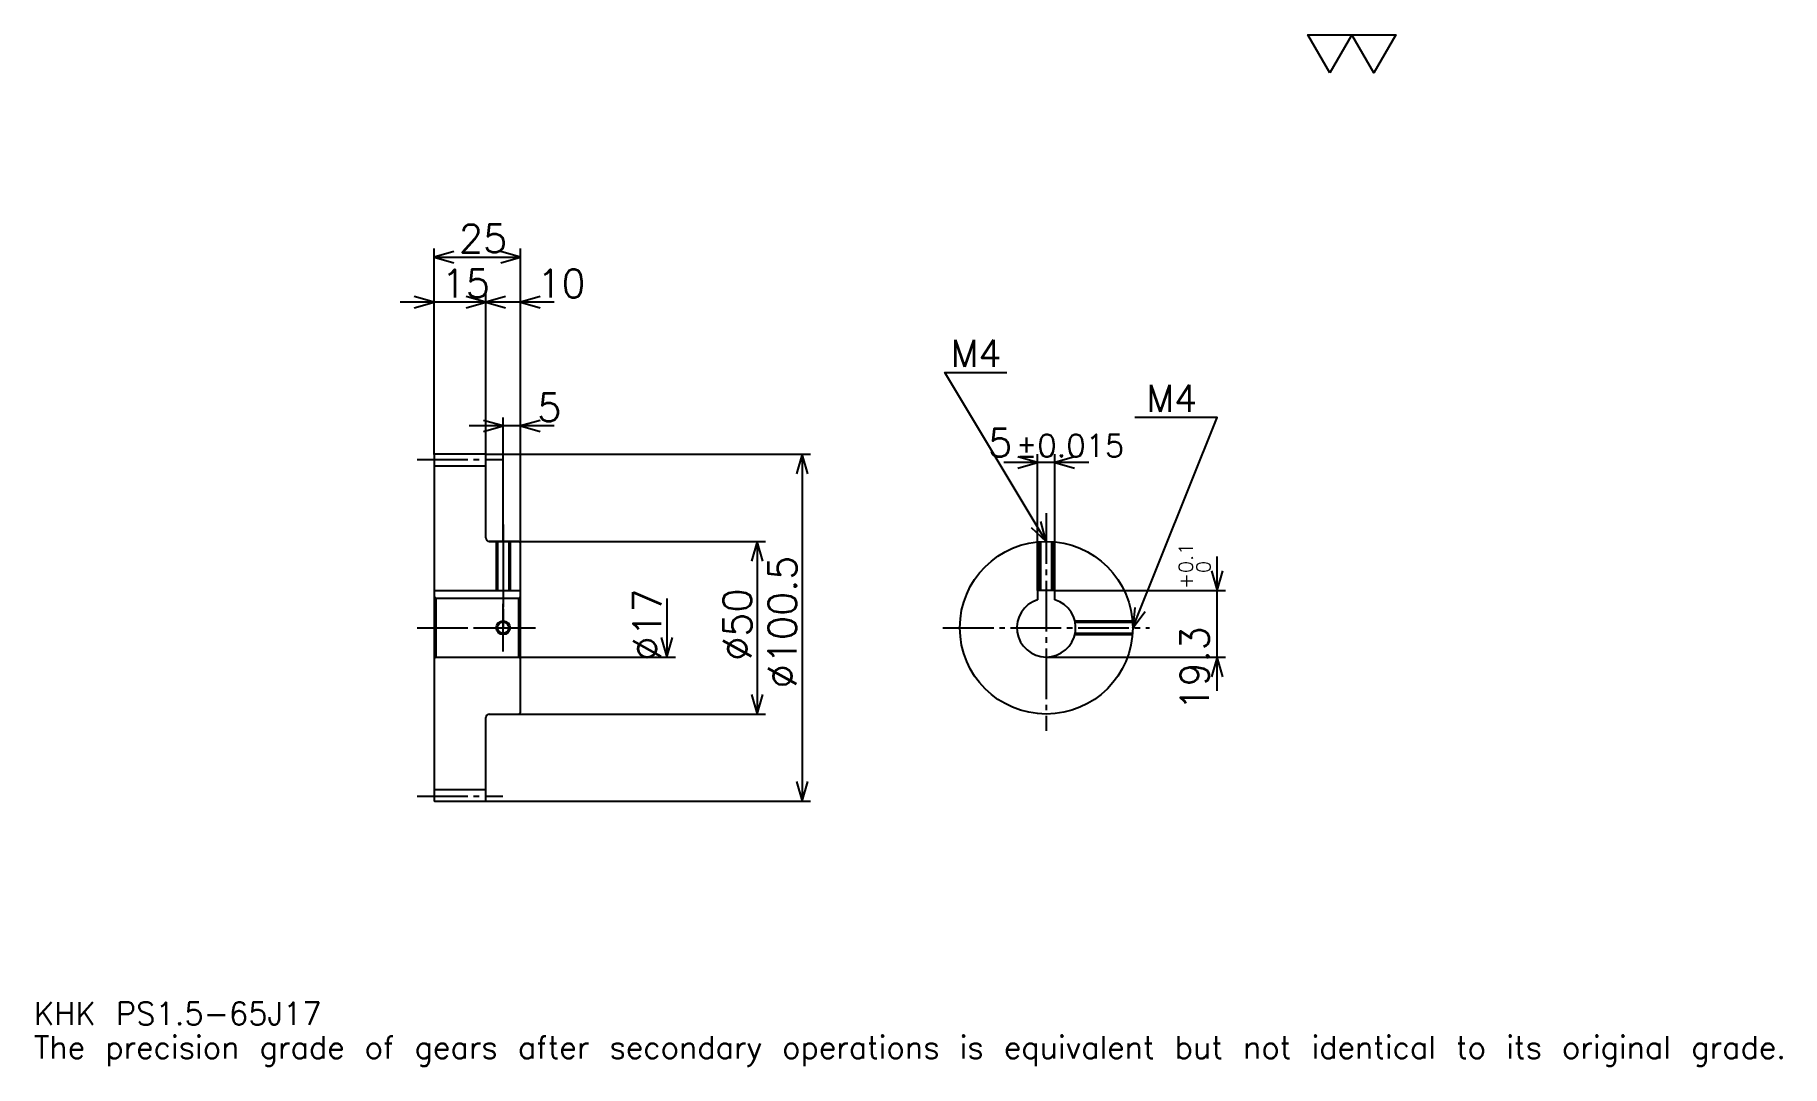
# Model space of a CAD drawing. Extents: x 17 to 522, y 6 to 304.
import ezdxf

# ---------------------------------------------------------------- set-up
doc = ezdxf.new("R2010")
doc.units = 0
doc.linetypes.add('DASHDOT', pattern=[19.565218, 14.673913, -1.630435, 1.630435, -1.630435])
doc.layers.get('0').update_dxf_attribs({"linetype": 'CONTINUOUS'})
doc.layers.add('DASHDOT', color=6, linetype='DASHDOT')
doc.styles.add('KANJI', font='TXT', dxfattribs={"bigfont": 'BIGFONT'})

msp = doc.modelspace()

# ---------------------------------------------------------------- linework, layer by layer
at = {"color": 5}
for p, q in [((132.065216, 183.130432), (132.065216, 242.641296)), ((132.065216, 240.195648), (157.065216, 240.195648)), ((157.065216, 183.130432), (157.065216, 242.641296)), ((147.065216, 183.130432), (147.065216, 229.597839)), ((156.847824, 227.152176), (122.282608, 227.152176)), ((166.847824, 227.152176), (137.282608, 227.152176)), ((152.065216, 183.130432), (152.065216, 193.728256)), ((166.847824, 191.282608), (142.282608, 191.282608)), ((132.065216, 183.030426), (132.065216, 183.130432)), ((146.96521, 183.130432), (157.065216, 183.130432)), ((147.065216, 183.030426), (147.065216, 183.130432)), ((152.065216, 157.880432), (152.065216, 183.130432)), ((152.065216, 157.880432), (152.065216, 183.130432)), ((157.065216, 183.130432), (241.032608, 183.130432)), ((157.065216, 157.380432), (157.065216, 183.130432)), ((238.586945, 183.130432), (238.586945, 82.630432)), ((306.739136, 143.680435), (306.739136, 183.152176)), ((311.739136, 143.680435), (311.739136, 183.152176)), ((321.521729, 180.706512), (296.956543, 180.706512)), ((148.065216, 157.880432), (157.065216, 157.880432)), ((157.065216, 157.880432), (227.989136, 157.880432)), ((225.543488, 157.880432), (225.543488, 107.880432)), ((358.695648, 114.597824), (358.695648, 153.463043)), ((311.739136, 143.680435), (361.141296, 143.680435)), ((199.456512, 141.380432), (199.456512, 124.380432)), ((157.065216, 124.380432), (201.902176, 124.380432)), ((309.239136, 124.380432), (361.141296, 124.380432)), ((148.065216, 107.880432), (157.065216, 107.880432)), ((157.065216, 107.880432), (227.989136, 107.880432)), ((146.96521, 82.630432), (157.065216, 82.630432)), ((157.065216, 82.630432), (241.032608, 82.630432))]:
    msp.add_line(p, q, dxfattribs=at)
at = {"color": 4}
for p, q in [((132.065216, 179.755432), (147.065216, 179.755432)), ((132.065216, 143.680435), (157.065216, 143.680435)), ((156.565216, 141.380432), (157.065216, 141.880432)), ((132.565216, 141.380432), (132.565216, 124.380432)), ((156.565216, 124.380432), (157.065216, 123.880432)), ((132.065216, 86.005432), (147.065216, 86.005432))]:
    msp.add_line(p, q, dxfattribs=at)
at = {"color": 7}
msp.add_lwpolyline([(391.304352, 293.478271), (384.945648, 304.5), (410.380432, 304.5), (404.021729, 293.478271), (397.663055, 304.5), (391.304352, 293.478271)], dxfattribs=at)
at = {"color": 5}
for points in [[(137.771744, 241.82608), (132.065216, 240.195648), (137.771744, 238.565216)], [(151.358688, 238.565216), (157.065216, 240.195648), (151.358688, 241.82608)], [(126.358696, 225.521744), (132.065216, 227.152176), (126.358696, 228.782608)], [(141.358688, 225.521744), (147.065216, 227.152176), (141.358688, 228.782608)], [(152.771744, 228.782608), (147.065216, 227.152176), (152.771744, 225.521744)], [(162.771744, 228.782608), (157.065216, 227.152176), (162.771744, 225.521744)], [(309.239136, 157.880432), (279.891296, 206.793472), (297.82608, 206.793472)], [(146.358688, 189.652176), (152.065216, 191.282608), (146.358688, 192.91304)], [(162.771744, 192.91304), (157.065216, 191.282608), (162.771744, 189.652176)], [(334.239136, 132.880432), (358.695648, 193.75), (334.891296, 193.75)], [(240.217377, 177.42392), (238.586945, 183.130432), (236.956512, 177.42392)], [(301.032593, 179.07608), (306.739136, 180.706512), (301.032593, 182.33696)], [(317.445679, 182.33696), (311.739136, 180.706512), (317.445679, 179.07608)], [(304.90506, 161.934875), (309.239136, 157.880432), (307.701233, 163.612579)], [(227.17392, 152.173904), (225.543488, 157.880432), (223.913055, 152.173904)], [(357.065216, 149.386948), (358.695648, 143.680435), (360.32608, 149.386948)], [(334.85376, 138.783401), (334.239136, 132.880432), (337.879517, 137.567688)], [(197.82608, 130.08696), (199.456512, 124.380432), (201.086945, 130.08696)], [(360.32608, 118.673912), (358.695648, 124.380432), (357.065216, 118.673912)], [(223.913055, 113.586952), (225.543488, 107.880432), (227.17392, 113.586952)], [(236.956512, 88.336952), (238.586945, 82.630432), (240.217377, 88.336952)]]:
    msp.add_lwpolyline(points, dxfattribs=at)
at = {"color": 4}
for points in [[(147.065216, 158.880432), (147.065216, 183.030426), (146.96521, 183.130432), (132.165222, 183.130432), (132.065216, 183.030426), (132.065216, 123.880432)], [(148.065216, 107.880432), (156.565216, 107.880432), (157.065216, 108.380432), (157.065216, 157.380432), (156.565216, 157.880432), (148.065216, 157.880432)], [(150.065216, 157.880432), (150.065216, 143.680435)], [(150.445221, 157.880432), (150.445221, 143.680435)], [(153.685211, 157.880432), (153.685211, 143.680435)], [(154.065216, 157.880432), (154.065216, 143.680435)], [(307.239136, 143.680435), (307.239136, 157.800308)], [(307.619141, 143.680435), (307.619141, 157.827881)], [(310.859131, 143.680435), (310.859131, 157.827881)], [(311.239136, 143.680435), (311.239136, 157.800308)], [(132.065216, 123.880432), (132.565216, 124.380432), (156.565216, 124.380432), (156.565216, 141.380432), (132.565216, 141.380432), (132.065216, 141.880432)], [(311.739136, 141.004471), (311.739136, 143.680435), (306.739136, 143.680435), (306.739136, 141.004471)], [(317.500488, 134.880432), (334.158997, 134.880432)], [(317.583313, 134.500427), (334.186584, 134.500427)], [(317.500488, 130.880432), (334.158997, 130.880432)], [(317.583313, 131.260437), (334.186584, 131.260437)], [(132.065216, 123.880432), (132.065216, 82.730431), (132.165222, 82.630432), (146.96521, 82.630432), (147.065216, 82.730431), (147.065216, 106.880432)]]:
    msp.add_lwpolyline(points, dxfattribs=at)
for centre, radius in [((309.239136, 132.880432), 25), ((152.065216, 132.880432), 1.62)]:
    msp.add_circle(centre, radius, dxfattribs=at)
at = {"color": 7}
msp.add_circle((152.065216, 132.880432), 2, dxfattribs=at)
at = {"color": 4}
for centre, radius, start, end in [((148.065216, 158.880432), 1, 180, 270), ((309.239136, 132.880432), 8.5, 107.10463483, 72.89536517), ((148.065216, 106.880432), 1, 90, 180)]:
    msp.add_arc(centre, radius, start, end, dxfattribs=at)
at = {"layer": 'DASHDOT', "color": 7}
for p, q in [((127.173912, 181.630432), (151.956512, 181.630432)), ((309.239136, 166.032608), (309.239136, 102.989128)), ((152.065216, 157.880432), (152.065216, 132.880432)), ((127.173912, 132.880432), (161.956512, 132.880432)), ((279.347839, 132.880432), (339.130432, 132.880432)), ((127.173912, 84.130432), (151.956512, 84.130432))]:
    msp.add_line(p, q, dxfattribs=at)
for points in [[(152.065216, 162.771729), (152.065216, 138.789124)], [(152.065216, 125.989128), (152.065216, 139.771744)], [(145.17392, 132.880432), (158.956512, 132.880432)]]:
    msp.add_lwpolyline(points, dxfattribs=at)

# ---------------------------------------------------------------- texts
at = {"color": 7, "style": 'KANJI'}
for s, height, p in [('25', 8.152174, (139.266296, 241.5)), ('15', 8.152174, (134.266296, 228.456512)), ('10', 8.152174, (161.956512, 228.456512)), ('M4', 7.826087, (281.521729, 208.42392)), ('M4', 7.826087, (338.152161, 195.380432)), ('5', 8.152174, (161.956512, 192.58696)), ('5', 8.152174, (292.411438, 182.33696)), ('%%p0.015', 6.521739, (300.481079, 182.33696)), ('KHK PS1.5-65J17', 6.521739, (16.304348, 17.934782)), ('The precision grade of gears after secondary operations is equivalent but not identical to its original grade.', 6.521739, (16.304348, 8.152174))]:
    msp.add_text(s, height=height, dxfattribs=at).set_placement(p)
for s, height, p in [('%%c100.5', 8.152174, (236.956512, 115.353256)), ('0.1', 4.076087, (351.684784, 148.706711)), ('0', 4.076087, (356.739136, 148.706711)), ('+', 4.076087, (351.684784, 144.141495)), ('%%c17', 8.152174, (197.82608, 123.301628)), ('%%c50', 8.152174, (223.913055, 123.301628)), ('19.3', 8.152174, (356.25, 108.855667))]:
    msp.add_text(s, height=height, rotation=90, dxfattribs=at).set_placement(p)

doc.saveas('drawing.dxf')
